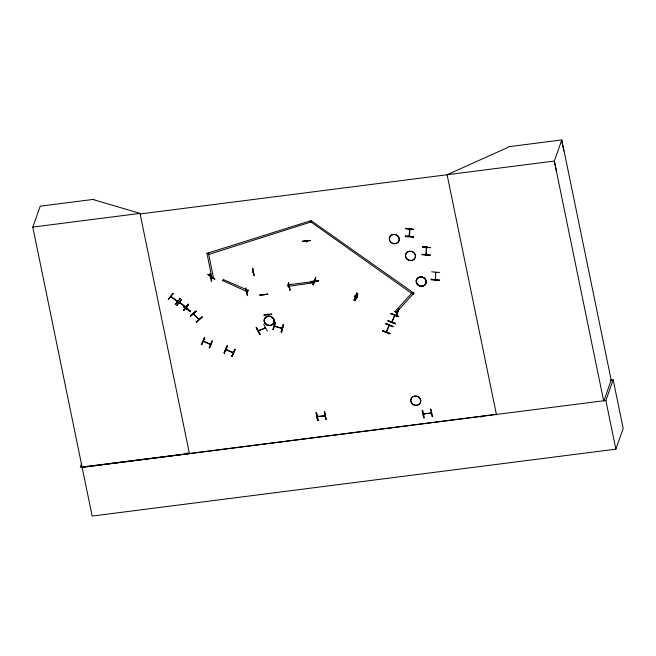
<?xml version="1.0" encoding="UTF-8"?>
<svg xmlns="http://www.w3.org/2000/svg" width="656" height="656" viewBox="0 0 656 656"><rect width="100%" height="100%" fill="white"/><g stroke="black" fill="none" stroke-linecap="round" stroke-linejoin="round"><path stroke-width="0.98" d="M306.27 241.162L306.721 241.793M314.749 280.801L314.372 279.956M314.79 280.801L314.577 281.563L315.224 281.85M258.226 330.747L259.095 330.198M264.909 328.303L264.598 328.008L265.204 327.705M413.354 237.316L405.301 236.562L405.326 236.144L413.428 236.75L405.383 235.971M405.711 228.673L405.736 228.263L413.747 229.461L405.711 228.673L413.747 229.461M409.205 236.521L409.328 235.479M409.975 228.78L409.533 236.398M409.246 235.693L409.524 236.529M409.697 228.755L409.549 229.887L409.91 229.108M413.346 237.341L413.362 236.923M430.123 255.151L422.07 254.364L430.164 255.036L430.09 255.561L422.046 254.782L422.128 254.192M422.456 246.902L422.472 246.484L430.492 247.681L422.456 246.902L430.508 247.583M425.949 254.667L426.334 247.279M426.687 247.468L426.236 254.692L425.9 254.061M439.34 279.989L439.258 280.579L431.213 279.8L431.295 279.21M431.632 271.822L439.717 272.486M435.535 272.904L435.822 272.347M435.502 272.371L435.486 279.636M435.395 279.784L435.781 272.396M310.731 281.867L318.644 280.883L310.731 281.875L310.706 281.285M318.636 280.907L318.619 280.325M193.217 313.888L193.987 314.167M198.924 319.48L198.366 318.644M264.032 295.102L263.966 295.118M267.984 314.659L267.984 314.027M431.238 279.382L439.29 280.169L431.287 279.276M170.872 296.758L177.448 301.383L171.077 296.496L171.495 297.193M176.792 300.653L177.612 301.178M179.26 302.613L179.949 303.105L180.228 302.67M185.345 306.303L185.099 306.762L185.837 307.238M187.813 308.205L187.321 309.017M211.125 276.93L210.617 277.595L211.355 277.094M210.929 277.75L210.994 277.037M271.863 314.011L263.958 314.995M271.822 314.208L263.892 315.167M386.171 331.928L386.81 331.157M389.106 325.934L388.664 325.835L389.287 325.286M409.902 229.838L409.623 229.42M435.773 273.052L435.387 272.962M267.705 314.06L268.009 314.568M389.303 325.458L386.515 332.01M392.034 322.063L392.329 321.194M409.541 229.206L409.172 236.365M273.372 329.501L272.88 329.55L274.946 322.391L275.422 322.358M275.364 322.358L273.208 329.624L275.356 322.531M281.522 332.1L283.548 324.95L281.531 332.116L281.096 331.993L283.203 324.679M283.22 324.843L281.203 331.846M423.464 414.19L424.416 413.862M430.656 413.305L430.5 412.78M317.266 416.47L325.064 415.773M317.356 416.757L318.275 416.396M325.22 415.715L324.376 415.863L324.367 415.355M610.187 380.177L613.188 379.791L623.2 428.483L615.877 449.163L92.143 516.067L32.8 227.091L40.196 206.189L93.808 199.342L93.669 199.727L140.015 213.389L140.138 213.954L554.32 161.048L561.798 139.933L508.187 146.78L507.974 147.387L447.097 174.742M81.59 463.521L80.262 467.252L189.412 453.509L140.015 213.389M168.699 299.382L168.272 299.292L172.922 293.404M168.305 299.292L173.332 293.503M179.908 298.168L180.195 298.554L175.578 304.482L175.275 304.048M176.718 300.866L176.956 300.448M181.72 299.357L176.661 305.147L177.087 305.237M190.502 311.116L183.819 306.59M190.461 311.174L190.183 311.625L183.573 306.992L183.86 306.532M183.967 310.329L188.584 304.409L183.967 310.337L183.664 309.903M183.705 309.952L188.305 304.212M183.598 310.075L188.297 304.023M213.577 277.742L211.954 278.201L206.943 253.142M187.001 308.919L187.583 308.041M213.487 278.005L208.477 252.945M310.977 221.999L209.059 254.331M190.453 316.233L196.128 311.215L190.494 316.118M208.009 274.52L214.815 278.972L214.561 279.308L207.993 274.618M190.478 316.315L196.169 311.1M210.322 273.601L209.822 273.823L211.306 281.268L211.74 281.219L210.264 273.618M210.978 277.365L211.904 277.521M196.185 321.899L202.155 317.143L196.497 322.211L196.242 321.727M201.917 316.709L202.179 317.192M247.656 291.928L222.851 280.645M222.761 280.899L223.442 279.325M204.795 337.692L201.72 344.654L201.31 344.482L201.728 344.474M204.188 341.276L203.819 341.735M210.617 344.195L209.863 344.31L209.994 343.76M209.19 347.852L212.306 340.915L209.6 348.024L209.248 347.68M246.074 288.017L245.574 288.238L247.451 295.594M252.552 271.969L253.339 272.224M224.336 352.936L227.001 346.024L223.95 352.821L224.426 352.83M224.27 352.936L227.378 346.024M224.368 353.002L227.435 346.032M246.73 291.781L247.648 291.969M226.828 349.623L226.459 350.083M247.558 291.969L247.681 291.403M247.591 291.666L248.28 290.091M254.167 275.782L252.683 268.206L254.159 275.651M233.282 352.912L232.462 352.6L232.634 352.108M231.896 356.019L232.249 356.372L235.225 349.541L234.905 349.23M259.85 295.069L267.755 294.077M256.521 327.262L260.12 334.306L259.727 334.47L256.078 327.582L260.088 334.281M263.696 324.335L267.394 331.091M302.449 241.531L310.354 240.539L302.498 241.416M288.435 282.621L290.239 290.173L289.804 290.231L288.394 282.736L289.804 290.231M310.887 222.261L310.395 220.613M314.495 282.679L288.058 286.303L287.853 284.597M413.993 292.888L413.001 294.298L310.436 221.621M310.345 221.884L311.338 220.473M288.214 286.738L289.091 286.631M275.167 326.483L275.315 326.024M306.508 241.777L306.655 241.277M310.411 240.457L302.367 241.211L302.449 241.629M281.367 327.828L281.285 328.377L282.154 328.295M314.396 282.933L314.191 281.227M315.487 277.75L312.773 284.688L313.191 284.843L312.814 284.679M314.683 280.957L314.609 281.629L315.495 281.367M315.93 277.742L315.446 277.759M315.397 281.145L314.757 281.244M355.216 296.733L354.371 296.414L354.543 295.963M357.02 293.289L354.347 300.243L353.986 299.907M356.659 292.978L357.02 293.314M356.708 293.011L353.928 300.079M355.24 300.579L354.757 300.596L357.479 293.658L357.856 293.822L355.183 300.751L357.856 293.642M357.381 297.053C357.504 297.955 356.159 297.701 356.667 296.865M356.856 296.856L357.126 297.742M318.021 420.275L316.594 412.706M357.315 297.726L357.438 297.16M317.963 416.298L318.127 416.691L318.226 416.142M318.062 420.316L316.528 412.878L316.11 412.911L317.619 420.373L318.119 420.143M326.04 419.266L324.499 411.812L326.073 419.143M409.828 229.912L410.025 229.461M382.587 330.378L390.115 333.445M385.392 323.695L385.548 323.318L393.075 326.376L392.911 326.762L385.466 323.49M388.098 320.431L395.625 323.498M390.902 313.748L391.066 313.371L398.586 316.43L398.422 316.815L390.976 313.543M413.091 294.019L396.027 312.74L394.904 311.493M391.993 321.325L391.96 321.128M391.796 321.62L391.673 322.08C393.428 319.292 394.576 314.331 394.617 315.987M397.208 312.641L396.388 312.395L396.536 311.871M398.651 308.886L399.012 309.222L396.339 316.151L395.978 315.815M398.7 309.074L396.027 315.848M394.814 311.756L411.878 293.035M435.158 278.931L435.043 279.595M422.702 410.18L424.227 417.782L423.792 417.839L422.202 410.41L423.833 417.815M424.186 414.141L424.358 413.6M430.648 409.123L432.115 416.716L432.558 416.658L430.943 409.213M604.078 400.431L611.187 380.054L561.798 139.933M615.877 449.163L605.865 400.48L613.188 379.791M313.191 284.843L315.807 277.865M354.453 296.446L355.314 296.496M354.404 296.487L355.167 296.397M397.298 312.404L396.454 312.387M395.912 315.987L398.668 309.058M386.187 331.961L389.024 325.179M392.001 322.112L394.764 315.405M385.425 323.605L392.96 326.647M390.935 313.658L398.463 316.725M201.31 344.482L204.36 337.676L204.729 337.865L201.663 344.597M209.297 347.869L212.273 341.054M234.84 349.402L231.83 356.192L232.249 356.347M231.945 356.216L234.922 349.402M187.067 308.771L187.69 308.484L187.28 309.017M210.658 277.496L211.076 276.996M325.122 415.756L317.496 416.74M211.683 277.242L211.134 277.308M253.282 271.961L252.56 272.01M175.209 304.22L180.211 298.578M177.022 305.409L181.581 299.439M214.799 278.98L208.157 274.397M274.372 325.983L275.2 326.171M198.776 319.39L193.454 313.707M201.941 316.938L196.234 321.891M317.627 420.365L316.135 412.903M245.582 288.23L247.492 295.635M225.926 349.484L233.388 352.674M258.357 330.649L265.524 327.951L258.431 330.952M289.017 286.713L288.296 286.729M274.544 325.991L282.055 328.238M430.574 412.936L431.353 413.132L423.489 413.928L431.295 412.878M206.853 253.405L310.304 220.875M179.49 302.416L185.91 306.877M32.8 227.091L140.097 213.38M287.763 284.852L314.101 281.49M316.094 412.927L316.528 412.878M82.197 467.211L496.379 414.297M82.131 467.384L605.865 400.48M387.737 428.753L389.771 428.499M480.233 416.937L482.267 416.683M267.714 294.191L259.768 295.036L267.705 294.265M252.486 272.06L253.2 271.969M211.06 277.357L211.773 277.267M318.578 280.506L310.673 281.539M288.238 286.475L288.952 286.385M246.812 291.772L247.525 291.682M247.574 291.945L246.894 292.051M198.825 319.423L193.307 314.035M324.843 411.796L324.433 411.87L325.966 419.307M408.786 228.764L410.795 228.952M281.908 328.533L274.454 326.311M203.45 341.169L210.666 344.302M233.101 352.92L225.902 349.755L226.73 349.771M187.477 452.943L189.412 453.509M283.146 324.851L283.572 324.982M396.536 312.108L397.224 312.371M354.543 296.209L355.232 296.463M356.643 297.201L357.331 297.455M226.96 346.024L227.378 346.204M210.56 344.539L203.171 341.374M223.352 279.587L248.181 290.346M185.656 307.205L179.334 302.621M306.557 241.211L306.696 241.884M203.311 341.481L204.016 341.423M183.778 306.705L190.437 311.288M190.174 315.995L195.865 310.993L196.152 311.297M311.247 220.736L413.903 293.15M411.788 293.298L412.993 294.282M426.605 247.378L426.261 247.943M208.387 253.208L208.961 254.594M314.347 280.85L314.249 280.333M561.585 140.54L563.807 150.97M556.542 171.478L554.32 161.048L603.709 401.169M446.982 174.176L496.494 414.863M314.585 280.21L314.724 280.883M382.382 330.903L390.049 333.617L389.894 333.994L382.391 330.878M387.893 320.956L395.56 323.67L395.404 324.048L387.901 320.932M417.454 284.401A5.043 4.617 19.5 0 0 425.957 283.31A5.043 4.617 19.5 0 0 420.283 276.914A5.043 4.617 19.5 0 0 417.462 284.392A5.043 4.617 19.5 0 0 425.957 283.302A5.043 4.617 19.5 0 0 420.283 276.922A5.043 4.617 19.5 0 0 417.454 284.401M417.405 284.54A5.059 4.625 19.5 0 0 425.924 283.449A5.059 4.625 19.5 0 0 420.234 277.045A5.059 4.625 19.5 0 0 417.405 284.54M411.943 403.62A5.068 4.633 19.5 0 0 420.488 402.53A5.068 4.633 19.5 0 0 414.781 396.117A5.068 4.633 19.5 0 0 411.943 403.62M412.009 403.473A5.043 4.617 19.5 0 0 420.512 402.382A5.043 4.617 19.5 0 0 414.838 395.994A5.043 4.617 19.5 0 0 412.009 403.473M390.484 241.99A5.043 4.617 19.5 0 0 398.987 240.908A5.043 4.617 19.5 0 0 393.305 234.52A5.043 4.617 19.5 0 0 390.484 241.99M390.533 241.859A5.043 4.617 19.5 0 0 399.037 240.777A5.043 4.617 19.5 0 0 393.354 234.381A5.043 4.617 19.5 0 0 390.533 241.859M406.695 258.8A5.043 4.617 19.5 0 0 415.199 257.718A5.043 4.617 19.5 0 0 409.516 251.33A5.043 4.617 19.5 0 0 406.695 258.8M406.745 258.669A5.043 4.617 19.5 0 0 415.248 257.578A5.043 4.617 19.5 0 0 409.565 251.191A5.043 4.617 19.5 0 0 406.745 258.669M265.368 323.785A5.076 4.641 19.5 0 0 273.921 322.686A5.076 4.641 19.5 0 0 268.206 316.266A5.076 4.641 19.5 0 0 265.393 323.703A5.076 4.641 19.5 0 0 273.946 322.613A5.076 4.641 19.5 0 0 268.238 316.184A5.076 4.641 19.5 0 0 265.368 323.785M265.442 323.629A5.035 4.6 19.5 0 0 273.929 322.547A5.035 4.6 19.5 0 0 268.263 316.167A5.035 4.6 19.5 0 0 265.442 323.629"/></g></svg>
